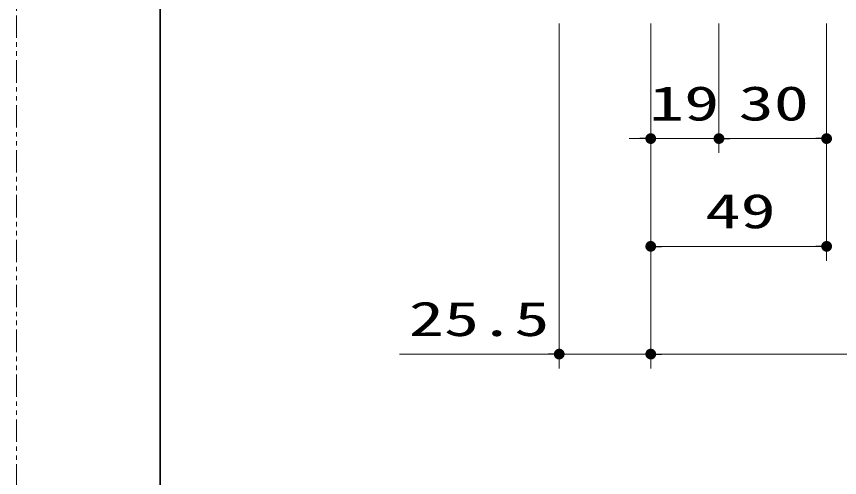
# Model space of a CAD drawing. Units: millimetres, scale not verified. Extents: x -1306 to 1306, y -607 to 607.
# Drawn here: x -1293 to -1063.6, y -478.9 to -350.6 of the extents above; entities that cross this region are included whole.
import ezdxf
from ezdxf.enums import TextEntityAlignment as Align

# ---------------------------------------------------------------- set-up
doc = ezdxf.new("R2010")
doc.units = ezdxf.units.MM
doc.header["$LTSCALE"] = 5
doc.header["$PDMODE"] = 32
doc.header["$PDSIZE"] = 2.5
doc.linetypes.add('USER1', pattern=[2.5, 1.25, -0.25, 0.25, -0.25, 0.25, -0.25])
for name, color, linetype, lineweight in [('0-3_陰線', 4, 'USER1', 9), ('1-1_寸法線', 3, 'Continuous', 13), ('1-4_DEFPOINTS', 7, 'Continuous', 5), ('1-5_0', 3, 'Continuous', 25), ('1-7_図面枠', 7, 'Continuous', 35)]:
    doc.layers.add(name, color=color, linetype=linetype, lineweight=lineweight)
doc.styles.add('ＭＳ ゴシック', font='')
doc.styles.get('ＭＳ ゴシック').set_extended_font_data('MS Gothic')

# ---------------------------------------------------------------- blocks, each defined once
blk = doc.blocks.new('_DOT')
at = {"layer": '1-5_0'}
blk.add_line((-2.5, 0), (-5, 0), dxfattribs=at)
for points in [[(0, 0), (-2.5, 0), (-2.48, 0.313)], [(0, 0), (-2.48, -0.313), (-2.5, 0)], [(0, 0), (-2.48, 0.313), (-2.421, 0.622)], [(0, 0), (-2.421, -0.622), (-2.48, -0.313)], [(0, 0), (-2.421, 0.622), (-2.324, 0.92)], [(0, 0), (-2.324, -0.92), (-2.421, -0.622)], [(0, 0), (-2.324, 0.92), (-2.191, 1.204)], [(0, 0), (-2.191, -1.204), (-2.324, -0.92)], [(0, 0), (-2.191, 1.204), (-2.023, 1.469)], [(0, 0), (-2.023, -1.469), (-2.191, -1.204)], [(0, 0), (-2.023, 1.469), (-1.822, 1.711)], [(0, 0), (-1.822, -1.711), (-2.023, -1.469)], [(0, 0), (-1.822, 1.711), (-1.594, 1.926)], [(0, 0), (-1.594, -1.926), (-1.822, -1.711)], [(0, 0), (-1.594, 1.926), (-1.34, 2.111)], [(0, 0), (-1.34, -2.111), (-1.594, -1.926)], [(0, 0), (-1.34, 2.111), (-1.064, 2.262)], [(0, 0), (-1.064, -2.262), (-1.34, -2.111)], [(0, 0), (-1.064, 2.262), (-0.773, 2.378)], [(0, 0), (-0.773, -2.378), (-1.064, -2.262)], [(0, 0), (-0.773, 2.378), (-0.468, 2.456)], [(0, 0), (-0.468, -2.456), (-0.773, -2.378)], [(0, 0), (-0.468, 2.456), (-0.157, 2.495)], [(0, 0), (-0.157, -2.495), (-0.468, -2.456)], [(0, 0), (-0.157, 2.495), (0.157, 2.495)], [(0, 0), (0.157, -2.495), (-0.157, -2.495)], [(0, 0), (0.157, 2.495), (0.468, 2.456)], [(0, 0), (0.468, 2.456), (0.773, 2.378)], [(0, 0), (0.773, 2.378), (1.064, 2.262)], [(0, 0), (1.064, 2.262), (1.34, 2.111)], [(0, 0), (1.34, 2.111), (1.594, 1.926)], [(0, 0), (1.594, 1.926), (1.822, 1.711)], [(0, 0), (1.822, 1.711), (2.023, 1.469)], [(0, 0), (2.023, 1.469), (2.191, 1.204)], [(0, 0), (2.191, 1.204), (2.324, 0.92)], [(0, 0), (2.324, 0.92), (2.421, 0.622)], [(0, 0), (2.421, 0.622), (2.48, 0.313)], [(0, 0), (2.48, 0.313), (2.5, 0)], [(0, 0), (0.468, -2.456), (0.157, -2.495)], [(0, 0), (0.773, -2.378), (0.468, -2.456)], [(0, 0), (1.064, -2.262), (0.773, -2.378)], [(0, 0), (1.34, -2.111), (1.064, -2.262)], [(0, 0), (1.594, -1.926), (1.34, -2.111)], [(0, 0), (1.822, -1.711), (1.594, -1.926)], [(0, 0), (2.023, -1.469), (1.822, -1.711)], [(0, 0), (2.191, -1.204), (2.023, -1.469)], [(0, 0), (2.324, -0.92), (2.191, -1.204)], [(0, 0), (2.421, -0.622), (2.324, -0.92)], [(0, 0), (2.48, -0.313), (2.421, -0.622)], [(0, 0), (2.5, 0), (2.48, -0.313)]]:
    blk.add_solid(points, dxfattribs=at)

msp = doc.modelspace()

# ---------------------------------------------------------------- linework, layer by layer
at = {"layer": '0-3_陰線'}
msp.add_line((-1292.964, -594), (-1292.964, 594), dxfattribs=at)
at = {"layer": '1-1_寸法線'}
for p, q in [((-1141.742, -352.566), (-1141.742, -448.565)), ((-1116.242, -352.565), (-1116.242, -448.565)), ((-1116.242, -352.565), (-1116.242, -418.565)), ((-1116.242, -352.565), (-1116.242, -448.565)), ((-1116.242, -352.565), (-1116.242, -388.565)), ((-1097.242, -352.565), (-1097.242, -388.565)), ((-1097.242, -352.565), (-1097.242, -388.565)), ((-1067.242, -352.566), (-1067.242, -418.565)), ((-1067.242, -352.566), (-1067.242, -388.565)), ((-1119.242, -384.565), (-1122.242, -384.565)), ((-1116.242, -384.565), (-1097.242, -384.565)), ((-1094.242, -384.565), (-1091.242, -384.565)), ((-1094.242, -384.565), (-1070.242, -384.565)), ((-1113.242, -414.565), (-1070.242, -414.565)), ((-1144.742, -444.565), (-1186.218, -444.565)), ((-1116.242, -444.565), (-1141.742, -444.565)), ((-1113.242, -444.565), (-1110.242, -444.565)), ((-1113.242, -444.565), (-519.242, -444.565))]:
    msp.add_line(p, q, dxfattribs=at)
at = {"layer": '1-4_DEFPOINTS'}
for p in [(-1097.242, -384.565), (-1067.242, -384.565), (-1067.242, -414.565), (-1116.242, -444.565)]:
    msp.add_point(p, dxfattribs=at)
at = {"layer": '1-7_図面枠'}
msp.add_lwpolyline([(-1252.964, -554), (347.036, -554), (347.036, 554), (-1252.964, 554)], close=True, dxfattribs=at)

# ---------------------------------------------------------------- block references
at = {"layer": '1-1_寸法線', "xscale": 0.6, "yscale": 0.6}
for p in [(-1116.242, -384.565), (-1067.242, -384.565), (-1067.242, -414.565), (-1141.742, -444.565)]:
    msp.add_blockref('_DOT', p, dxfattribs=at)
at = {"layer": '1-1_寸法線', "xscale": 0.6, "yscale": 0.6, "rotation": 180}
for p in [(-1097.242, -384.565), (-1097.242, -384.565), (-1116.242, -414.565), (-1116.242, -444.565), (-1116.242, -444.565)]:
    msp.add_blockref('_DOT', p, dxfattribs=at)

# ---------------------------------------------------------------- texts
at = {"layer": '1-1_寸法線', "style": 'ＭＳ ゴシック', "width": 1.5}
for s, p in [('19', (-1116.742, -382.416)), ('30', (-1091.765, -382.416)), ('49', (-1101.027, -412.416)), ('25.5', (-1183.646, -442.416))]:
    msp.add_text(s, height=9.604, dxfattribs=at).set_placement(p, align=Align.BOTTOM_LEFT)

doc.saveas('drawing.dxf')
